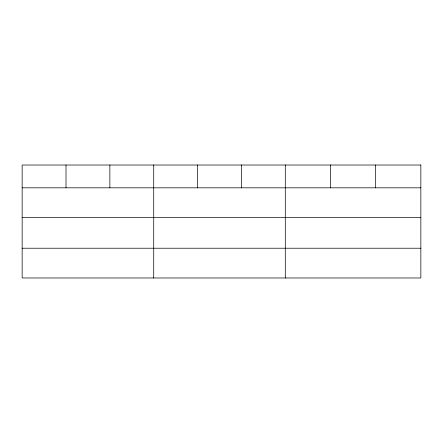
<?xml version="1.0" encoding="UTF-8"?>
<svg xmlns="http://www.w3.org/2000/svg" width="443" height="443" viewBox="0 0 443 443"><rect width="100%" height="100%" fill="white"/><g stroke="black" fill="none" stroke-linecap="round" stroke-linejoin="round"><path stroke-width="0.66" d="M22.15 187.821L420.85 187.821M22.15 217.568L420.85 217.568M22.15 248.224L420.85 248.224M375.664 165.023L375.664 187.821M330.478 165.023L330.478 187.821M285.292 165.023L285.292 277.977M241.435 165.023L241.435 187.821M197.578 165.023L197.578 187.821M153.721 165.023L153.721 277.977M109.864 165.023L109.864 187.821M66.007 165.023L66.007 187.821M420.85 165.023L22.15 165.023L22.15 277.977L420.85 277.977L420.85 165.023"/></g></svg>
